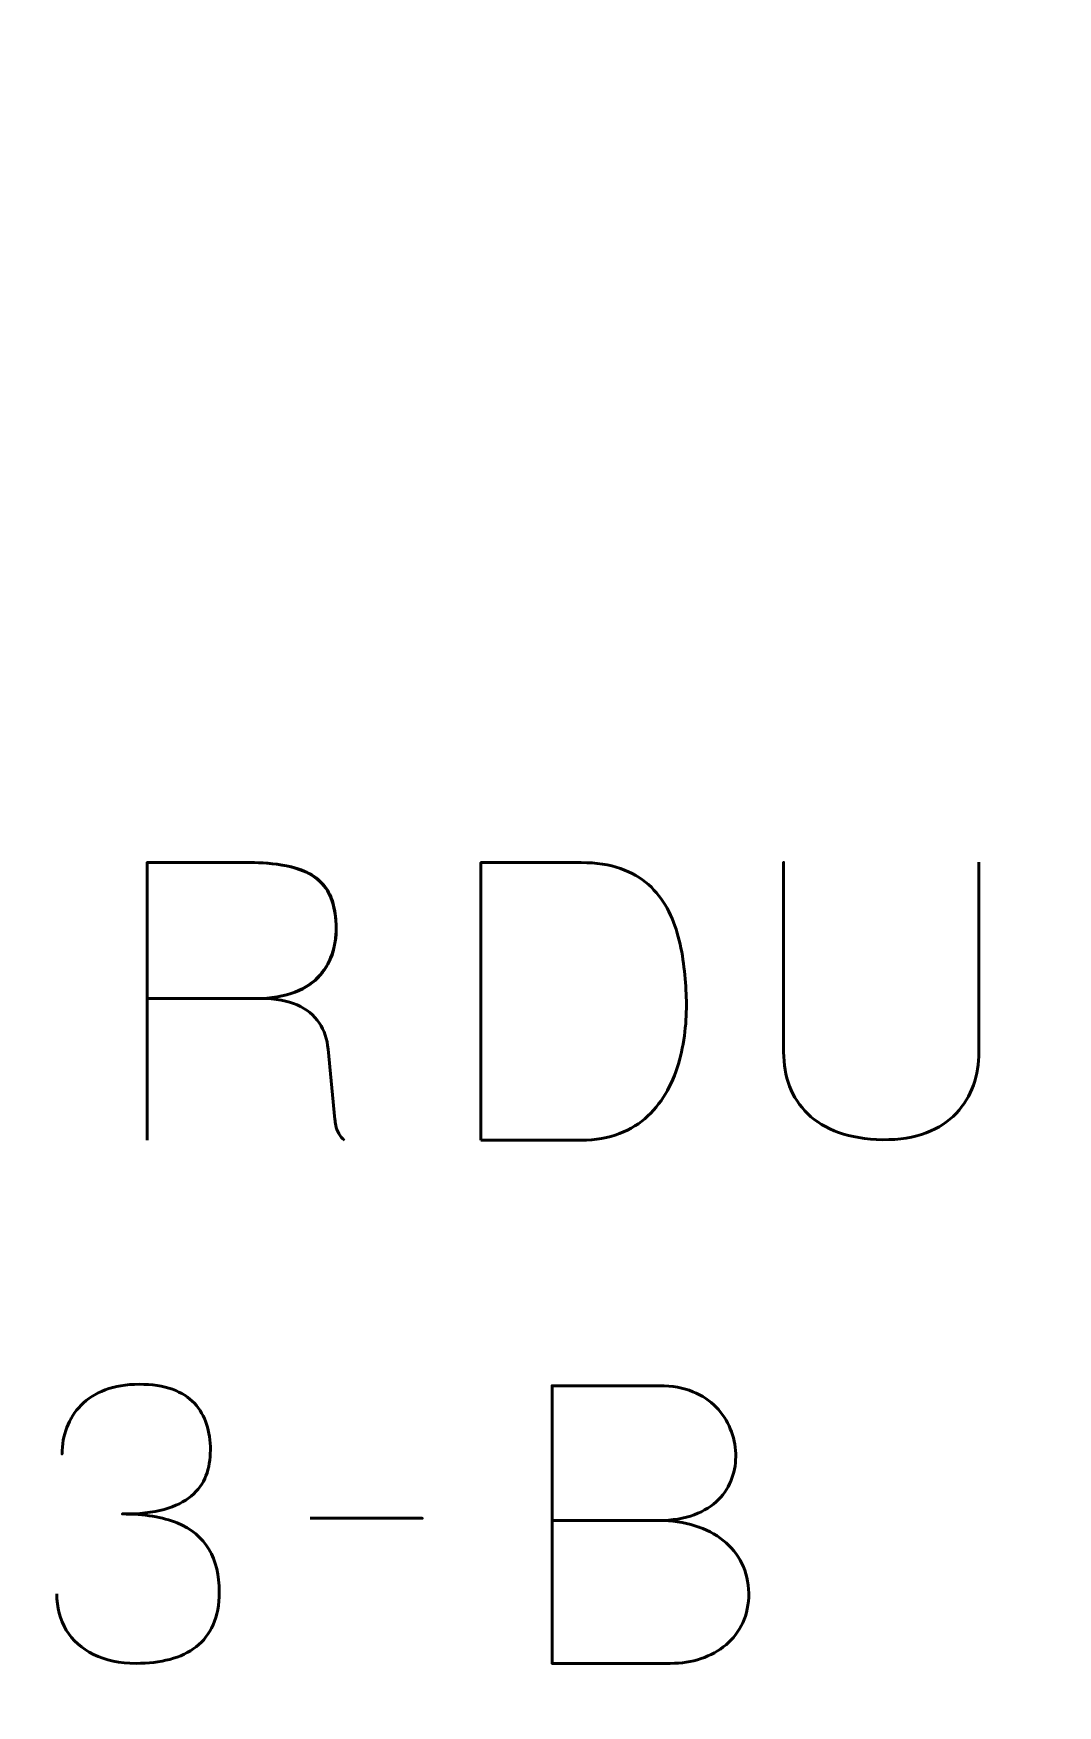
# Model space of a CAD drawing. Header units: centimetres. Extents: x -21 to 0, y -29.7 to 0.
# Drawn here: x -5.349 to -4.223, y -17.836 to -15.998 of the extents above; entities that cross this region are included whole.
import ezdxf

# ---------------------------------------------------------------- set-up
doc = ezdxf.new("R2010")
doc.units = ezdxf.units.CM
doc.header["$MEASUREMENT"] = 0
doc.layers.add('Layer 1', color=7, linetype='Continuous')

msp = doc.modelspace()

# ---------------------------------------------------------------- linework, layer by layer
at = {"layer": 'Layer 1', "color": 1, "lineweight": 53}
msp.add_open_spline([(-21.00003, -29.19995), (-21.00003, -29.19995), (-21.00003, -5.29992), (-21.00003, -5.29992), (-21.00003, -5.29992), (-21.00003, -5.21709), (-20.93286, -5.14992), (-20.85003, -5.14992), (-20.85003, -5.14992), (-20.7672, -5.14992), (-20.70003, -5.08275), (-20.70003, -4.99992), (-20.70003, -4.99992), (-20.70003, -4.91709), (-20.7672, -4.84992), (-20.85003, -4.84992), (-20.85003, -4.84992), (-20.93286, -4.84992), (-21.00003, -4.78275), (-21.00003, -4.69992), (-21.00003, -4.69992), (-21.00003, -4.61709), (-20.93286, -4.54992), (-20.85003, -4.54992), (-20.85003, -4.54992), (-20.7672, -4.54992), (-20.70003, -4.48275), (-20.70003, -4.39992), (-20.70003, -4.39992), (-20.70003, -4.31709), (-20.7672, -4.24992), (-20.85003, -4.24992), (-20.85003, -4.24992), (-20.93286, -4.24992), (-21.00003, -4.18275), (-21.00003, -4.09992), (-21.00003, -4.09992), (-21.00003, -4.01709), (-20.93286, -3.94992), (-20.85003, -3.94992), (-20.85003, -3.94992), (-20.7672, -3.94992), (-20.70003, -3.88275), (-20.70003, -3.79992), (-20.70003, -3.79992), (-20.70003, -3.71709), (-20.7672, -3.64992), (-20.85003, -3.64992), (-20.85003, -3.64992), (-20.93286, -3.64992), (-21.00003, -3.58275), (-21.00003, -3.49992), (-21.00003, -3.49992), (-21.00003, -3.41709), (-20.93286, -3.34992), (-20.85003, -3.34992), (-20.85003, -3.34992), (-20.7672, -3.34992), (-20.70003, -3.28275), (-20.70003, -3.19992), (-20.70003, -3.19992), (-20.70003, -3.11709), (-20.7672, -3.04992), (-20.85003, -3.04992), (-20.85003, -3.04992), (-20.93286, -3.04992), (-21.00003, -2.98275), (-21.00003, -2.89992), (-21.00003, -2.89992), (-21.00003, -2.81709), (-20.93286, -2.74992), (-20.85003, -2.74992), (-20.85003, -2.74992), (-20.7672, -2.74992), (-20.70003, -2.68275), (-20.70003, -2.59992), (-20.70003, -2.59992), (-20.70003, -2.51709), (-20.7672, -2.44992), (-20.85003, -2.44992), (-20.85003, -2.44992), (-20.93286, -2.44992), (-21.00003, -2.38275), (-21.00003, -2.29992), (-21.00003, -2.29992), (-21.00003, -2.21709), (-20.93286, -2.14992), (-20.85003, -2.14992), (-20.85003, -2.14992), (-20.7672, -2.14992), (-20.70003, -2.08275), (-20.70003, -1.99992), (-20.70003, -1.99992), (-20.70003, -1.91709), (-20.7672, -1.84992), (-20.85003, -1.84992), (-20.85003, -1.84992), (-20.93286, -1.84992), (-21.00003, -1.78275), (-21.00003, -1.69992), (-21.00003, -1.69992), (-21.00003, -1.61709), (-20.93286, -1.54992), (-20.85003, -1.54992), (-20.85003, -1.54992), (-20.7672, -1.54992), (-20.70003, -1.48275), (-20.70003, -1.39992), (-20.70003, -1.39992), (-20.70003, -1.31709), (-20.7672, -1.24992), (-20.85003, -1.24992), (-20.85003, -1.24992), (-20.93286, -1.24992), (-21.00003, -1.18275), (-21.00003, -1.09992), (-21.00003, -1.09992), (-21.00003, -1.09992), (-21.00003, -0.49992), (-21.00003, -0.49992), (-21.00003, -0.49992), (-21.00003, -0.22295), (-20.77694, 0.00004), (-20.49994, 0.00004), (-20.49994, 0.00004), (-20.49994, 0.00004), (-0.50008, 0.00004), (-0.50008, 0.00004), (-0.50008, 0.00004), (-0.22294, 0.00004), (0.00002, -0.22295), (0.00002, -0.49992), (0.00002, -0.49992), (0.00002, -0.49992), (0.00002, -29.19995), (0.00002, -29.19995), (0.00002, -29.19995), (0.00002, -29.47695), (-0.22294, -29.70004), (-0.50008, -29.70004), (-0.50008, -29.70004), (-0.50008, -29.70004), (-20.49994, -29.70004), (-20.49994, -29.70004), (-20.49994, -29.70004), (-20.77694, -29.70004), (-21.00003, -29.47695), (-21.00003, -29.19995)], degree=3, knots=[0, 0, 0, 0, 0.027027, 0.027027, 0.027027, 0.027027, 0.0540541, 0.0540541, 0.0540541, 0.0540541, 0.0810811, 0.0810811, 0.0810811, 0.0810811, 0.1081081, 0.1081081, 0.1081081, 0.1081081, 0.1351351, 0.1351351, 0.1351351, 0.1351351, 0.1621622, 0.1621622, 0.1621622, 0.1621622, 0.1891892, 0.1891892, 0.1891892, 0.1891892, 0.2162162, 0.2162162, 0.2162162, 0.2162162, 0.2432432, 0.2432432, 0.2432432, 0.2432432, 0.2702703, 0.2702703, 0.2702703, 0.2702703, 0.2972973, 0.2972973, 0.2972973, 0.2972973, 0.3243243, 0.3243243, 0.3243243, 0.3243243, 0.3513514, 0.3513514, 0.3513514, 0.3513514, 0.3783784, 0.3783784, 0.3783784, 0.3783784, 0.4054054, 0.4054054, 0.4054054, 0.4054054, 0.4324324, 0.4324324, 0.4324324, 0.4324324, 0.4594595, 0.4594595, 0.4594595, 0.4594595, 0.4864865, 0.4864865, 0.4864865, 0.4864865, 0.5135135, 0.5135135, 0.5135135, 0.5135135, 0.5405405, 0.5405405, 0.5405405, 0.5405405, 0.5675676, 0.5675676, 0.5675676, 0.5675676, 0.5945946, 0.5945946, 0.5945946, 0.5945946, 0.6216216, 0.6216216, 0.6216216, 0.6216216, 0.6486486, 0.6486486, 0.6486486, 0.6486486, 0.6756757, 0.6756757, 0.6756757, 0.6756757, 0.7027027, 0.7027027, 0.7027027, 0.7027027, 0.7297297, 0.7297297, 0.7297297, 0.7297297, 0.7567568, 0.7567568, 0.7567568, 0.7567568, 0.7837838, 0.7837838, 0.7837838, 0.7837838, 0.8108108, 0.8108108, 0.8108108, 0.8108108, 0.8378378, 0.8378378, 0.8378378, 0.8378378, 0.8648649, 0.8648649, 0.8648649, 0.8648649, 0.8918919, 0.8918919, 0.8918919, 0.8918919, 0.9189189, 0.9189189, 0.9189189, 0.9189189, 0.9459459, 0.9459459, 0.9459459, 0.9459459, 0.972973, 0.972973, 0.972973, 0.972973, 1, 1, 1, 1], dxfattribs=at)
at = {"layer": 'Layer 1', "color": 3, "lineweight": 53}
msp.add_open_spline([(-8.15002, -18.99995), (-8.15002, -18.99995), (-8.15002, -17.55), (-8.15002, -17.55), (-8.15002, -17.55), (-8.15002, -17.55), (-7.9125, -17.55), (-7.9125, -17.55), (-7.9125, -17.55), (-7.58118, -17.55), (-7.3125, -17.28131), (-7.3125, -16.95), (-7.3125, -16.95), (-7.3125, -16.61869), (-7.58118, -16.35), (-7.9125, -16.35), (-7.9125, -16.35), (-7.9125, -16.35), (-8.15002, -16.35), (-8.15002, -16.35), (-8.15002, -16.35), (-8.15002, -16.35), (-8.15002, -10.70005), (-8.15002, -10.70005), (-8.15002, -10.70005), (-8.15002, -10.42305), (-7.92693, -10.19995), (-7.64993, -10.19995), (-7.64993, -10.19995), (-7.64993, -10.19995), (-3.35007, -10.19995), (-3.35007, -10.19995), (-3.35007, -10.19995), (-3.07293, -10.19995), (-2.84997, -10.42305), (-2.84997, -10.70005), (-2.84997, -10.70005), (-2.84997, -10.70005), (-2.84997, -10.84998), (-2.84997, -10.84998), (-2.84997, -10.84998), (-2.84997, -10.84998), (-3.19997, -10.84998), (-3.19997, -10.84998), (-3.19997, -10.84998), (-3.19997, -10.84998), (-3.19997, -10.70005), (-3.19997, -10.70005), (-3.19997, -10.70005), (-3.19997, -10.70005), (-3.24009, -10.70005), (-3.24009, -10.70005), (-3.24009, -10.70005), (-3.26643, -10.65448), (-3.30441, -10.61649), (-3.34998, -10.59013), (-3.34998, -10.59013), (-3.34998, -10.59013), (-3.34998, -10.55005), (-3.34998, -10.55005), (-3.34998, -10.55005), (-3.34998, -10.55005), (-3.49368, -10.55005), (-3.49368, -10.55005), (-3.49368, -10.55005), (-3.49368, -10.55005), (-3.49999, -10.54998), (-3.49999, -10.54998), (-3.49999, -10.54998), (-3.49999, -10.54998), (-3.5063, -10.55005), (-3.5063, -10.55005), (-3.5063, -10.55005), (-3.5063, -10.55005), (-3.64998, -10.55005), (-3.64998, -10.55005), (-3.64998, -10.55005), (-3.64998, -10.55005), (-3.64998, -10.59014), (-3.64998, -10.59014), (-3.64998, -10.59014), (-3.64998, -10.59014), (-3.6545, -10.59282), (-3.6545, -10.59282), (-3.6545, -10.59282), (-3.6545, -10.59282), (-3.65604, -10.59374), (-3.65604, -10.59374), (-3.65604, -10.59374), (-3.65604, -10.59374), (-3.66151, -10.59716), (-3.66151, -10.59716), (-3.66151, -10.59716), (-3.66151, -10.59716), (-3.66166, -10.59726), (-3.66166, -10.59726), (-3.66166, -10.59726), (-3.66166, -10.59726), (-3.66259, -10.59786), (-3.66259, -10.59786), (-3.66259, -10.59786), (-3.66259, -10.59786), (-3.66736, -10.60101), (-3.66736, -10.60101), (-3.66736, -10.60101), (-3.66736, -10.60101), (-3.6677, -10.60123), (-3.6677, -10.60123), (-3.6677, -10.60123), (-3.6677, -10.60123), (-3.66874, -10.60194), (-3.66874, -10.60194), (-3.66874, -10.60194), (-3.66874, -10.60194), (-3.67278, -10.60474), (-3.67278, -10.60474), (-3.67278, -10.60474), (-3.67278, -10.60474), (-3.67363, -10.60534), (-3.67363, -10.60534), (-3.67363, -10.60534), (-3.67363, -10.60534), (-3.67478, -10.60617), (-3.67478, -10.60617), (-3.67478, -10.60617), (-3.67478, -10.60617), (-3.67875, -10.60907), (-3.67875, -10.60907), (-3.67875, -10.60907), (-3.67875, -10.60907), (-3.67946, -10.6096), (-3.67946, -10.6096), (-3.67946, -10.6096), (-3.67946, -10.6096), (-3.67962, -10.60972), (-3.67962, -10.60972), (-3.67962, -10.60972), (-3.67962, -10.60972), (-3.68513, -10.61394), (-3.68513, -10.61394), (-3.68513, -10.61394), (-3.68513, -10.61394), (-3.68527, -10.61405), (-3.68527, -10.61405), (-3.68527, -10.61405), (-3.68527, -10.61405), (-3.69035, -10.61814), (-3.69035, -10.61814), (-3.69035, -10.61814), (-3.69035, -10.61814), (-3.69079, -10.6185), (-3.69079, -10.6185), (-3.69079, -10.6185), (-3.69079, -10.6185), (-3.69096, -10.61864), (-3.69096, -10.61864), (-3.69096, -10.61864), (-3.69096, -10.61864), (-3.69598, -10.62288), (-3.69598, -10.62288), (-3.69598, -10.62288), (-3.69598, -10.62288), (-3.6963, -10.62315), (-3.6963, -10.62315), (-3.6963, -10.62315), (-3.6963, -10.62315), (-3.69677, -10.62356), (-3.69677, -10.62356), (-3.69677, -10.62356), (-3.69677, -10.62356), (-3.70149, -10.62775), (-3.70149, -10.62775), (-3.70149, -10.62775), (-3.70149, -10.62775), (-3.70168, -10.62793), (-3.70168, -10.62793), (-3.70168, -10.62793), (-3.70343, -10.62951), (-3.70516, -10.63113), (-3.70687, -10.63276), (-3.70687, -10.63276), (-3.70687, -10.63276), (-3.70695, -10.63284), (-3.70695, -10.63284), (-3.70695, -10.63284), (-3.70695, -10.63284), (-3.7121, -10.63787), (-3.7121, -10.63787), (-3.7121, -10.63787), (-3.7121, -10.63787), (-3.71213, -10.63789), (-3.71213, -10.63789), (-3.71213, -10.63789), (-3.71382, -10.63958), (-3.71548, -10.64129), (-3.71713, -10.64302), (-3.71713, -10.64302), (-3.71713, -10.64302), (-3.71727, -10.64316), (-3.71727, -10.64316), (-3.71727, -10.64316), (-3.72052, -10.64657), (-3.7237, -10.65006), (-3.72679, -10.65363), (-3.72679, -10.65363), (-3.72679, -10.65363), (-3.72682, -10.65367), (-3.72682, -10.65367), (-3.72682, -10.65367), (-3.72682, -10.65367), (-3.72715, -10.65405), (-3.72715, -10.65405), (-3.72715, -10.65405), (-3.73944, -10.66828), (-3.75041, -10.68368), (-3.75988, -10.70005), (-3.75988, -10.70005), (-3.75988, -10.70005), (-3.79998, -10.70005), (-3.79998, -10.70005), (-3.79998, -10.70005), (-3.79998, -10.70005), (-3.79998, -10.84843), (-3.79998, -10.84843), (-3.79998, -10.84843), (-3.79998, -10.84843), (-3.8, -10.84998), (-3.8, -10.84998), (-3.8, -10.84998), (-3.8, -10.84998), (-3.79999, -10.85075), (-3.79999, -10.85075), (-3.79999, -10.85075), (-3.79999, -10.85075), (-3.79999, -11.28878), (-3.79999, -11.28878), (-3.79999, -11.28878), (-4.02645, -11.37459), (-4.1875, -11.59351), (-4.1875, -11.85), (-4.1875, -11.85), (-4.1875, -12.18131), (-3.91882, -12.45), (-3.5875, -12.45), (-3.5875, -12.45), (-3.5875, -12.45), (-2.84997, -12.45), (-2.84997, -12.45), (-2.84997, -12.45), (-2.84997, -12.45), (-2.84997, -16.4615), (-2.84997, -16.4615), (-2.84997, -16.4615), (-2.84997, -16.4615), (-3.033, -16.4615), (-3.033, -16.4615), (-3.033, -16.4615), (-3.36432, -16.4615), (-3.633, -16.73019), (-3.633, -17.0615), (-3.633, -17.0615), (-3.633, -17.39281), (-3.36432, -17.6615), (-3.033, -17.6615), (-3.033, -17.6615), (-3.033, -17.6615), (-2.84997, -17.6615), (-2.84997, -17.6615), (-2.84997, -17.6615), (-2.84997, -17.6615), (-2.84997, -18.99995), (-2.84997, -18.99995), (-2.84997, -18.99995), (-2.84997, -19.27695), (-3.07293, -19.50005), (-3.35007, -19.50005), (-3.35007, -19.50005), (-3.35007, -19.50005), (-7.64993, -19.50005), (-7.64993, -19.50005), (-7.64993, -19.50005), (-7.92693, -19.50005), (-8.15002, -19.27695), (-8.15002, -18.99995)], degree=3, knots=[0, 0, 0, 0, 0.0140845, 0.0140845, 0.0140845, 0.0140845, 0.028169, 0.028169, 0.028169, 0.028169, 0.0422535, 0.0422535, 0.0422535, 0.0422535, 0.056338, 0.056338, 0.056338, 0.056338, 0.0704225, 0.0704225, 0.0704225, 0.0704225, 0.084507, 0.084507, 0.084507, 0.084507, 0.0985915, 0.0985915, 0.0985915, 0.0985915, 0.1126761, 0.1126761, 0.1126761, 0.1126761, 0.1267606, 0.1267606, 0.1267606, 0.1267606, 0.1408451, 0.1408451, 0.1408451, 0.1408451, 0.1549296, 0.1549296, 0.1549296, 0.1549296, 0.1690141, 0.1690141, 0.1690141, 0.1690141, 0.1830986, 0.1830986, 0.1830986, 0.1830986, 0.1971831, 0.1971831, 0.1971831, 0.1971831, 0.2112676, 0.2112676, 0.2112676, 0.2112676, 0.2253521, 0.2253521, 0.2253521, 0.2253521, 0.2394366, 0.2394366, 0.2394366, 0.2394366, 0.2535211, 0.2535211, 0.2535211, 0.2535211, 0.2676056, 0.2676056, 0.2676056, 0.2676056, 0.2816901, 0.2816901, 0.2816901, 0.2816901, 0.2957746, 0.2957746, 0.2957746, 0.2957746, 0.3098592, 0.3098592, 0.3098592, 0.3098592, 0.3239437, 0.3239437, 0.3239437, 0.3239437, 0.3380282, 0.3380282, 0.3380282, 0.3380282, 0.3521127, 0.3521127, 0.3521127, 0.3521127, 0.3661972, 0.3661972, 0.3661972, 0.3661972, 0.3802817, 0.3802817, 0.3802817, 0.3802817, 0.3943662, 0.3943662, 0.3943662, 0.3943662, 0.4084507, 0.4084507, 0.4084507, 0.4084507, 0.4225352, 0.4225352, 0.4225352, 0.4225352, 0.4366197, 0.4366197, 0.4366197, 0.4366197, 0.4507042, 0.4507042, 0.4507042, 0.4507042, 0.4647887, 0.4647887, 0.4647887, 0.4647887, 0.4788732, 0.4788732, 0.4788732, 0.4788732, 0.4929577, 0.4929577, 0.4929577, 0.4929577, 0.5070423, 0.5070423, 0.5070423, 0.5070423, 0.5211268, 0.5211268, 0.5211268, 0.5211268, 0.5352113, 0.5352113, 0.5352113, 0.5352113, 0.5492958, 0.5492958, 0.5492958, 0.5492958, 0.5633803, 0.5633803, 0.5633803, 0.5633803, 0.5774648, 0.5774648, 0.5774648, 0.5774648, 0.5915493, 0.5915493, 0.5915493, 0.5915493, 0.6056338, 0.6056338, 0.6056338, 0.6056338, 0.6197183, 0.6197183, 0.6197183, 0.6197183, 0.6338028, 0.6338028, 0.6338028, 0.6338028, 0.6478873, 0.6478873, 0.6478873, 0.6478873, 0.6619718, 0.6619718, 0.6619718, 0.6619718, 0.6760563, 0.6760563, 0.6760563, 0.6760563, 0.6901408, 0.6901408, 0.6901408, 0.6901408, 0.7042254, 0.7042254, 0.7042254, 0.7042254, 0.7183099, 0.7183099, 0.7183099, 0.7183099, 0.7323944, 0.7323944, 0.7323944, 0.7323944, 0.7464789, 0.7464789, 0.7464789, 0.7464789, 0.7605634, 0.7605634, 0.7605634, 0.7605634, 0.7746479, 0.7746479, 0.7746479, 0.7746479, 0.7887324, 0.7887324, 0.7887324, 0.7887324, 0.8028169, 0.8028169, 0.8028169, 0.8028169, 0.8169014, 0.8169014, 0.8169014, 0.8169014, 0.8309859, 0.8309859, 0.8309859, 0.8309859, 0.8450704, 0.8450704, 0.8450704, 0.8450704, 0.8591549, 0.8591549, 0.8591549, 0.8591549, 0.8732394, 0.8732394, 0.8732394, 0.8732394, 0.8873239, 0.8873239, 0.8873239, 0.8873239, 0.9014085, 0.9014085, 0.9014085, 0.9014085, 0.915493, 0.915493, 0.915493, 0.915493, 0.9295775, 0.9295775, 0.9295775, 0.9295775, 0.943662, 0.943662, 0.943662, 0.943662, 0.9577465, 0.9577465, 0.9577465, 0.9577465, 0.971831, 0.971831, 0.971831, 0.971831, 0.9859155, 0.9859155, 0.9859155, 0.9859155, 1, 1, 1, 1], dxfattribs=at)
at = {"layer": 'Layer 1', "color": 5, "lineweight": 53}
for points, knots in [([(-5.22401, -17.21453), (-5.22401, -17.21453), (-5.22401, -16.90931), (-5.22401, -16.90931), (-5.22401, -16.90931), (-5.22401, -16.90931), (-5.11267, -16.90931), (-5.11267, -16.90931), (-5.11267, -16.90931), (-5.09715, -16.90931), (-5.08389, -16.91037), (-5.07295, -16.91241), (-5.07295, -16.91241), (-5.06195, -16.91446), (-5.05284, -16.91742), (-5.04565, -16.9213), (-5.04565, -16.9213), (-5.03845, -16.92518), (-5.03281, -16.92991), (-5.02864, -16.93548), (-5.02864, -16.93548), (-5.02441, -16.94099), (-5.02145, -16.94727), (-5.01954, -16.95425), (-5.01954, -16.95425), (-5.01764, -16.96124), (-5.01651, -16.96879), (-5.01616, -16.97704), (-5.01616, -16.97704), (-5.01566, -16.98741), (-5.01679, -16.99743), (-5.01947, -17.0071), (-5.01947, -17.0071), (-5.02222, -17.01683), (-5.02695, -17.02551), (-5.03365, -17.03327), (-5.03365, -17.03327), (-5.04043, -17.04104), (-5.04953, -17.04717), (-5.0611, -17.05176), (-5.0611, -17.05176), (-5.07267, -17.05628), (-5.08699, -17.05867), (-5.10421, -17.05874), (-5.10421, -17.05874), (-5.10421, -17.05874), (-5.22401, -17.05874), (-5.22401, -17.05874), (-5.22401, -17.05874), (-5.22401, -17.05874), (-5.10421, -17.05874), (-5.10421, -17.05874), (-5.10421, -17.05874), (-5.08735, -17.05867), (-5.07316, -17.05628), (-5.06166, -17.05176), (-5.06166, -17.05176), (-5.05016, -17.04717), (-5.04099, -17.04104), (-5.03415, -17.03327), (-5.03415, -17.03327), (-5.0273, -17.02551), (-5.02251, -17.01683), (-5.01968, -17.0071), (-5.01968, -17.0071), (-5.01686, -16.99743), (-5.01566, -16.98741), (-5.01616, -16.97704), (-5.01616, -16.97704), (-5.01658, -16.96674), (-5.01834, -16.95743), (-5.02145, -16.9491), (-5.02145, -16.9491), (-5.02448, -16.94085), (-5.02956, -16.93372), (-5.03662, -16.92779), (-5.03662, -16.92779), (-5.04367, -16.92187), (-5.05341, -16.91728), (-5.06576, -16.91411), (-5.06576, -16.91411), (-5.0781, -16.91093), (-5.09377, -16.90931), (-5.11267, -16.90931), (-5.11267, -16.90931), (-5.11267, -16.90931), (-5.22401, -16.90931), (-5.22401, -16.90931), (-5.22401, -16.90931), (-5.22401, -16.90931), (-5.22401, -17.21453), (-5.22401, -17.21453)], [0, 0, 0, 0, 0.0434783, 0.0434783, 0.0434783, 0.0434783, 0.0869565, 0.0869565, 0.0869565, 0.0869565, 0.1304348, 0.1304348, 0.1304348, 0.1304348, 0.173913, 0.173913, 0.173913, 0.173913, 0.2173913, 0.2173913, 0.2173913, 0.2173913, 0.2608696, 0.2608696, 0.2608696, 0.2608696, 0.3043478, 0.3043478, 0.3043478, 0.3043478, 0.3478261, 0.3478261, 0.3478261, 0.3478261, 0.3913043, 0.3913043, 0.3913043, 0.3913043, 0.4347826, 0.4347826, 0.4347826, 0.4347826, 0.4782609, 0.4782609, 0.4782609, 0.4782609, 0.5217391, 0.5217391, 0.5217391, 0.5217391, 0.5652174, 0.5652174, 0.5652174, 0.5652174, 0.6086957, 0.6086957, 0.6086957, 0.6086957, 0.6521739, 0.6521739, 0.6521739, 0.6521739, 0.6956522, 0.6956522, 0.6956522, 0.6956522, 0.7391304, 0.7391304, 0.7391304, 0.7391304, 0.7826087, 0.7826087, 0.7826087, 0.7826087, 0.826087, 0.826087, 0.826087, 0.826087, 0.8695652, 0.8695652, 0.8695652, 0.8695652, 0.9130435, 0.9130435, 0.9130435, 0.9130435, 0.9565217, 0.9565217, 0.9565217, 0.9565217, 1, 1, 1, 1]), ([(-4.85698, -17.21453), (-4.85698, -17.21453), (-4.85698, -16.90931), (-4.85698, -16.90931), (-4.85698, -16.90931), (-4.85698, -16.90931), (-4.74691, -16.90931), (-4.74691, -16.90931), (-4.74691, -16.90931), (-4.73019, -16.90938), (-4.71573, -16.91157), (-4.70352, -16.91587), (-4.70352, -16.91587), (-4.69139, -16.92017), (-4.68109, -16.9261), (-4.67276, -16.93358), (-4.67276, -16.93358), (-4.66437, -16.94113), (-4.65759, -16.94981), (-4.6523, -16.95954), (-4.6523, -16.95954), (-4.64701, -16.96935), (-4.64292, -16.97979), (-4.64002, -16.99087), (-4.64002, -16.99087), (-4.63713, -17.00188), (-4.63509, -17.0131), (-4.63382, -17.02445), (-4.63382, -17.02445), (-4.63255, -17.03581), (-4.6317, -17.04682), (-4.63135, -17.05747), (-4.63135, -17.05747), (-4.63085, -17.06813), (-4.6312, -17.07935), (-4.63233, -17.09113), (-4.63233, -17.09113), (-4.63346, -17.10291), (-4.63558, -17.11469), (-4.63875, -17.12641), (-4.63875, -17.12641), (-4.64186, -17.13812), (-4.6463, -17.14927), (-4.65202, -17.15978), (-4.65202, -17.15978), (-4.65766, -17.17036), (-4.66486, -17.17975), (-4.67347, -17.18793), (-4.67347, -17.18793), (-4.68215, -17.19612), (-4.69252, -17.20261), (-4.70465, -17.20733), (-4.70465, -17.20733), (-4.71679, -17.21206), (-4.7309, -17.21446), (-4.74691, -17.21453), (-4.74691, -17.21453), (-4.74691, -17.21453), (-4.85698, -17.21453), (-4.85698, -17.21453)], [0, 0, 0, 0, 0.0666667, 0.0666667, 0.0666667, 0.0666667, 0.1333333, 0.1333333, 0.1333333, 0.1333333, 0.2, 0.2, 0.2, 0.2, 0.2666667, 0.2666667, 0.2666667, 0.2666667, 0.3333333, 0.3333333, 0.3333333, 0.3333333, 0.4, 0.4, 0.4, 0.4, 0.4666667, 0.4666667, 0.4666667, 0.4666667, 0.5333333, 0.5333333, 0.5333333, 0.5333333, 0.6, 0.6, 0.6, 0.6, 0.6666667, 0.6666667, 0.6666667, 0.6666667, 0.7333333, 0.7333333, 0.7333333, 0.7333333, 0.8, 0.8, 0.8, 0.8, 0.8666667, 0.8666667, 0.8666667, 0.8666667, 0.9333333, 0.9333333, 0.9333333, 0.9333333, 1, 1, 1, 1]), ([(-4.85698, -17.21453), (-4.85698, -17.21453), (-4.85698, -16.90931), (-4.85698, -16.90931), (-4.85698, -16.90931), (-4.85698, -16.90931), (-4.74691, -16.90931), (-4.74691, -16.90931), (-4.74691, -16.90931), (-4.73019, -16.90938), (-4.71573, -16.91157), (-4.70352, -16.91587), (-4.70352, -16.91587), (-4.69139, -16.92017), (-4.68109, -16.9261), (-4.67276, -16.93358), (-4.67276, -16.93358), (-4.66437, -16.94113), (-4.65759, -16.94981), (-4.6523, -16.95954), (-4.6523, -16.95954), (-4.64701, -16.96935), (-4.64292, -16.97979), (-4.64002, -16.99087), (-4.64002, -16.99087), (-4.63713, -17.00188), (-4.63509, -17.0131), (-4.63382, -17.02445), (-4.63382, -17.02445), (-4.63255, -17.03581), (-4.6317, -17.04682), (-4.63135, -17.05747), (-4.63135, -17.05747), (-4.63085, -17.06813), (-4.6312, -17.07935), (-4.63233, -17.09113), (-4.63233, -17.09113), (-4.63346, -17.10291), (-4.63558, -17.11469), (-4.63875, -17.12641), (-4.63875, -17.12641), (-4.64186, -17.13812), (-4.6463, -17.14927), (-4.65202, -17.15978), (-4.65202, -17.15978), (-4.65766, -17.17036), (-4.66486, -17.17975), (-4.67347, -17.18793), (-4.67347, -17.18793), (-4.68215, -17.19612), (-4.69252, -17.20261), (-4.70465, -17.20733), (-4.70465, -17.20733), (-4.71679, -17.21206), (-4.7309, -17.21446), (-4.74691, -17.21453), (-4.74691, -17.21453), (-4.74691, -17.21453), (-4.85698, -17.21453), (-4.85698, -17.21453)], [0, 0, 0, 0, 0.0666667, 0.0666667, 0.0666667, 0.0666667, 0.1333333, 0.1333333, 0.1333333, 0.1333333, 0.2, 0.2, 0.2, 0.2, 0.2666667, 0.2666667, 0.2666667, 0.2666667, 0.3333333, 0.3333333, 0.3333333, 0.3333333, 0.4, 0.4, 0.4, 0.4, 0.4666667, 0.4666667, 0.4666667, 0.4666667, 0.5333333, 0.5333333, 0.5333333, 0.5333333, 0.6, 0.6, 0.6, 0.6, 0.6666667, 0.6666667, 0.6666667, 0.6666667, 0.7333333, 0.7333333, 0.7333333, 0.7333333, 0.8, 0.8, 0.8, 0.8, 0.8666667, 0.8666667, 0.8666667, 0.8666667, 0.9333333, 0.9333333, 0.9333333, 0.9333333, 1, 1, 1, 1]), ([(-4.30961, -16.90889), (-4.30961, -16.90896), (-4.30961, -16.91128), (-4.30961, -16.9158), (-4.30961, -16.9158), (-4.30961, -16.92025), (-4.30961, -16.92645), (-4.30961, -16.93436), (-4.30961, -16.93436), (-4.30961, -16.94226), (-4.30961, -16.95129), (-4.30961, -16.96152), (-4.30961, -16.96152), (-4.30961, -16.97175), (-4.30961, -16.98262), (-4.30961, -16.99419), (-4.30961, -16.99419), (-4.30961, -17.00576), (-4.30961, -17.0174), (-4.30961, -17.02925), (-4.30961, -17.02925), (-4.30961, -17.04104), (-4.30961, -17.05247), (-4.30961, -17.06354), (-4.30961, -17.06354), (-4.30961, -17.07462), (-4.30961, -17.08478), (-4.30961, -17.09402), (-4.30961, -17.09402), (-4.30961, -17.10334), (-4.30961, -17.11117), (-4.30961, -17.11759), (-4.30961, -17.11759), (-4.30961, -17.13043), (-4.31159, -17.14256), (-4.31568, -17.15413), (-4.31568, -17.15413), (-4.31977, -17.16571), (-4.32605, -17.17601), (-4.33459, -17.18504), (-4.33459, -17.18504), (-4.34313, -17.19407), (-4.35406, -17.2012), (-4.36747, -17.20635), (-4.36747, -17.20635), (-4.38087, -17.2115), (-4.39682, -17.21411), (-4.41544, -17.21411), (-4.41544, -17.21411), (-4.43407, -17.21368), (-4.45023, -17.211), (-4.46385, -17.20606), (-4.46385, -17.20606), (-4.47753, -17.20105), (-4.48882, -17.19421), (-4.49778, -17.18553), (-4.49778, -17.18553), (-4.50674, -17.17685), (-4.51337, -17.16669), (-4.51775, -17.15519), (-4.51775, -17.15519), (-4.52205, -17.14362), (-4.52424, -17.13113), (-4.52424, -17.11759), (-4.52424, -17.11759), (-4.52424, -17.11759), (-4.52424, -16.90889), (-4.52424, -16.90889), (-4.52424, -16.90889), (-4.52424, -16.90889), (-4.52424, -17.11759), (-4.52424, -17.11759), (-4.52424, -17.11759), (-4.52424, -17.13113), (-4.52205, -17.14362), (-4.51775, -17.15519), (-4.51775, -17.15519), (-4.51337, -17.16669), (-4.50674, -17.17685), (-4.49778, -17.18553), (-4.49778, -17.18553), (-4.48882, -17.19421), (-4.47753, -17.20105), (-4.46385, -17.20606), (-4.46385, -17.20606), (-4.45023, -17.211), (-4.43407, -17.21368), (-4.41544, -17.21411), (-4.41544, -17.21411), (-4.39682, -17.21411), (-4.38087, -17.2115), (-4.36747, -17.20635), (-4.36747, -17.20635), (-4.35406, -17.2012), (-4.34313, -17.19407), (-4.33459, -17.18504), (-4.33459, -17.18504), (-4.32605, -17.17601), (-4.31977, -17.16571), (-4.31568, -17.15413), (-4.31568, -17.15413), (-4.31159, -17.14256), (-4.30961, -17.13043), (-4.30961, -17.11759), (-4.30961, -17.11759), (-4.30961, -17.11117), (-4.30961, -17.10334), (-4.30961, -17.09402), (-4.30961, -17.09402), (-4.30961, -17.08478), (-4.30961, -17.07462), (-4.30961, -17.06354), (-4.30961, -17.06354), (-4.30961, -17.05247), (-4.30961, -17.04104), (-4.30961, -17.02925), (-4.30961, -17.02925), (-4.30961, -17.0174), (-4.30961, -17.00576), (-4.30961, -16.99419), (-4.30961, -16.99419), (-4.30961, -16.98262), (-4.30961, -16.97175), (-4.30961, -16.96152), (-4.30961, -16.96152), (-4.30961, -16.95129), (-4.30961, -16.94226), (-4.30961, -16.93436), (-4.30961, -16.93436), (-4.30961, -16.92645), (-4.30961, -16.92025), (-4.30961, -16.9158), (-4.30961, -16.9158), (-4.30961, -16.91128), (-4.30961, -16.90896), (-4.30961, -16.90889)], [0, 0, 0, 0, 0.0294118, 0.0294118, 0.0294118, 0.0294118, 0.0588235, 0.0588235, 0.0588235, 0.0588235, 0.0882353, 0.0882353, 0.0882353, 0.0882353, 0.1176471, 0.1176471, 0.1176471, 0.1176471, 0.1470588, 0.1470588, 0.1470588, 0.1470588, 0.1764706, 0.1764706, 0.1764706, 0.1764706, 0.2058824, 0.2058824, 0.2058824, 0.2058824, 0.2352941, 0.2352941, 0.2352941, 0.2352941, 0.2647059, 0.2647059, 0.2647059, 0.2647059, 0.2941176, 0.2941176, 0.2941176, 0.2941176, 0.3235294, 0.3235294, 0.3235294, 0.3235294, 0.3529412, 0.3529412, 0.3529412, 0.3529412, 0.3823529, 0.3823529, 0.3823529, 0.3823529, 0.4117647, 0.4117647, 0.4117647, 0.4117647, 0.4411765, 0.4411765, 0.4411765, 0.4411765, 0.4705882, 0.4705882, 0.4705882, 0.4705882, 0.5, 0.5, 0.5, 0.5, 0.5294118, 0.5294118, 0.5294118, 0.5294118, 0.5588235, 0.5588235, 0.5588235, 0.5588235, 0.5882353, 0.5882353, 0.5882353, 0.5882353, 0.6176471, 0.6176471, 0.6176471, 0.6176471, 0.6470588, 0.6470588, 0.6470588, 0.6470588, 0.6764706, 0.6764706, 0.6764706, 0.6764706, 0.7058824, 0.7058824, 0.7058824, 0.7058824, 0.7352941, 0.7352941, 0.7352941, 0.7352941, 0.7647059, 0.7647059, 0.7647059, 0.7647059, 0.7941176, 0.7941176, 0.7941176, 0.7941176, 0.8235294, 0.8235294, 0.8235294, 0.8235294, 0.8529412, 0.8529412, 0.8529412, 0.8529412, 0.8823529, 0.8823529, 0.8823529, 0.8823529, 0.9117647, 0.9117647, 0.9117647, 0.9117647, 0.9411765, 0.9411765, 0.9411765, 0.9411765, 0.9705882, 0.9705882, 0.9705882, 0.9705882, 1, 1, 1, 1]), ([(-5.00684, -17.21453), (-5.00966, -17.21248), (-5.01178, -17.21001), (-5.01333, -17.20712), (-5.01333, -17.20712), (-5.01489, -17.20423), (-5.01594, -17.20134), (-5.01658, -17.19851), (-5.01658, -17.19851), (-5.01714, -17.19576), (-5.01743, -17.19343), (-5.01743, -17.19167), (-5.01743, -17.19167), (-5.01743, -17.19167), (-5.02505, -17.11462), (-5.02505, -17.11462), (-5.02505, -17.11462), (-5.02589, -17.10355), (-5.02914, -17.09381), (-5.03471, -17.08548), (-5.03471, -17.08548), (-5.04036, -17.07709), (-5.0484, -17.0706), (-5.05898, -17.06587), (-5.05898, -17.06587), (-5.0695, -17.06121), (-5.08262, -17.05882), (-5.09828, -17.05874), (-5.09828, -17.05874), (-5.08262, -17.05882), (-5.0695, -17.06121), (-5.05898, -17.06587), (-5.05898, -17.06587), (-5.0484, -17.0706), (-5.04036, -17.07709), (-5.03471, -17.08548), (-5.03471, -17.08548), (-5.02914, -17.09381), (-5.02589, -17.10355), (-5.02505, -17.11462), (-5.02505, -17.11462), (-5.02505, -17.11462), (-5.01743, -17.19167), (-5.01743, -17.19167), (-5.01743, -17.19167), (-5.01743, -17.19343), (-5.01714, -17.19576), (-5.01658, -17.19851), (-5.01658, -17.19851), (-5.01594, -17.20134), (-5.01489, -17.20423), (-5.01333, -17.20712), (-5.01333, -17.20712), (-5.01178, -17.21001), (-5.00966, -17.21248), (-5.00684, -17.21453)], [0, 0, 0, 0, 0.0714286, 0.0714286, 0.0714286, 0.0714286, 0.1428571, 0.1428571, 0.1428571, 0.1428571, 0.2142857, 0.2142857, 0.2142857, 0.2142857, 0.2857143, 0.2857143, 0.2857143, 0.2857143, 0.3571429, 0.3571429, 0.3571429, 0.3571429, 0.4285714, 0.4285714, 0.4285714, 0.4285714, 0.5, 0.5, 0.5, 0.5, 0.5714286, 0.5714286, 0.5714286, 0.5714286, 0.6428571, 0.6428571, 0.6428571, 0.6428571, 0.7142857, 0.7142857, 0.7142857, 0.7142857, 0.7857143, 0.7857143, 0.7857143, 0.7857143, 0.8571429, 0.8571429, 0.8571429, 0.8571429, 0.9285714, 0.9285714, 0.9285714, 0.9285714, 1, 1, 1, 1]), ([(-5.32327, -17.71322), (-5.3232, -17.72846), (-5.31967, -17.74172), (-5.31269, -17.75322), (-5.31269, -17.75322), (-5.3057, -17.76465), (-5.29575, -17.77361), (-5.28277, -17.78003), (-5.28277, -17.78003), (-5.26979, -17.78645), (-5.2542, -17.7897), (-5.23606, -17.78984), (-5.23606, -17.78984), (-5.22245, -17.78984), (-5.2101, -17.78843), (-5.19888, -17.78547), (-5.19888, -17.78547), (-5.18773, -17.7825), (-5.17814, -17.77792), (-5.17002, -17.77164), (-5.17002, -17.77164), (-5.16191, -17.76536), (-5.1557, -17.75724), (-5.15126, -17.74737), (-5.15126, -17.74737), (-5.14688, -17.73742), (-5.1447, -17.72549), (-5.14463, -17.71152), (-5.14463, -17.71152), (-5.14455, -17.6929), (-5.14836, -17.67716), (-5.15591, -17.66439), (-5.15591, -17.66439), (-5.16346, -17.65162), (-5.17518, -17.64203), (-5.19091, -17.63547), (-5.19091, -17.63547), (-5.20664, -17.6289), (-5.22682, -17.62559), (-5.2513, -17.62559), (-5.2513, -17.62559), (-5.23303, -17.62566), (-5.21772, -17.62397), (-5.20523, -17.62051), (-5.20523, -17.62051), (-5.19281, -17.61705), (-5.18287, -17.61218), (-5.17539, -17.60583), (-5.17539, -17.60583), (-5.16791, -17.59955), (-5.16248, -17.59207), (-5.15923, -17.58347), (-5.15923, -17.58347), (-5.15591, -17.57493), (-5.15429, -17.56555), (-5.15436, -17.55532), (-5.15436, -17.55532), (-5.15429, -17.54508), (-5.1557, -17.53563), (-5.15852, -17.52688), (-5.15852, -17.52688), (-5.16128, -17.51813), (-5.16579, -17.51044), (-5.17193, -17.50388), (-5.17193, -17.50388), (-5.17807, -17.49732), (-5.18618, -17.49217), (-5.19613, -17.4885), (-5.19613, -17.4885), (-5.20615, -17.48483), (-5.21836, -17.483), (-5.23268, -17.48293), (-5.23268, -17.48293), (-5.24693, -17.483), (-5.25942, -17.48511), (-5.27, -17.48921), (-5.27, -17.48921), (-5.28066, -17.4933), (-5.2894, -17.49887), (-5.29646, -17.506), (-5.29646, -17.506), (-5.30344, -17.51312), (-5.30867, -17.52124), (-5.31212, -17.53041), (-5.31212, -17.53041), (-5.31565, -17.53958), (-5.31734, -17.54932), (-5.31734, -17.55955), (-5.31734, -17.55955), (-5.31734, -17.54932), (-5.31565, -17.53958), (-5.31212, -17.53041), (-5.31212, -17.53041), (-5.30867, -17.52124), (-5.30344, -17.51312), (-5.29646, -17.506), (-5.29646, -17.506), (-5.2894, -17.49887), (-5.28066, -17.4933), (-5.27, -17.48921), (-5.27, -17.48921), (-5.25942, -17.48511), (-5.24693, -17.483), (-5.23268, -17.48293), (-5.23268, -17.48293), (-5.21836, -17.483), (-5.20615, -17.48483), (-5.19613, -17.4885), (-5.19613, -17.4885), (-5.18618, -17.49217), (-5.17807, -17.49732), (-5.17193, -17.50388), (-5.17193, -17.50388), (-5.16579, -17.51044), (-5.16128, -17.51813), (-5.15852, -17.52688), (-5.15852, -17.52688), (-5.1557, -17.53563), (-5.15429, -17.54508), (-5.15436, -17.55532), (-5.15436, -17.55532), (-5.15429, -17.56555), (-5.15591, -17.57493), (-5.15923, -17.58347), (-5.15923, -17.58347), (-5.16248, -17.59207), (-5.16791, -17.59955), (-5.17539, -17.60583), (-5.17539, -17.60583), (-5.18287, -17.61218), (-5.19281, -17.61705), (-5.20523, -17.62051), (-5.20523, -17.62051), (-5.21772, -17.62397), (-5.23303, -17.62566), (-5.2513, -17.62559), (-5.2513, -17.62559), (-5.22682, -17.62559), (-5.20664, -17.6289), (-5.19091, -17.63547), (-5.19091, -17.63547), (-5.17518, -17.64203), (-5.16346, -17.65162), (-5.15591, -17.66439), (-5.15591, -17.66439), (-5.14836, -17.67716), (-5.14455, -17.6929), (-5.14463, -17.71152), (-5.14463, -17.71152), (-5.1447, -17.72549), (-5.14688, -17.73742), (-5.15126, -17.74737), (-5.15126, -17.74737), (-5.1557, -17.75724), (-5.16191, -17.76536), (-5.17002, -17.77164), (-5.17002, -17.77164), (-5.17814, -17.77792), (-5.18773, -17.7825), (-5.19888, -17.78547), (-5.19888, -17.78547), (-5.2101, -17.78843), (-5.22245, -17.78984), (-5.23606, -17.78984), (-5.23606, -17.78984), (-5.2542, -17.7897), (-5.26979, -17.78645), (-5.28277, -17.78003), (-5.28277, -17.78003), (-5.29575, -17.77361), (-5.3057, -17.76465), (-5.31269, -17.75322), (-5.31269, -17.75322), (-5.31967, -17.74172), (-5.3232, -17.72846), (-5.32327, -17.71322)], [0, 0, 0, 0, 0.0227273, 0.0227273, 0.0227273, 0.0227273, 0.0454545, 0.0454545, 0.0454545, 0.0454545, 0.0681818, 0.0681818, 0.0681818, 0.0681818, 0.0909091, 0.0909091, 0.0909091, 0.0909091, 0.1136364, 0.1136364, 0.1136364, 0.1136364, 0.1363636, 0.1363636, 0.1363636, 0.1363636, 0.1590909, 0.1590909, 0.1590909, 0.1590909, 0.1818182, 0.1818182, 0.1818182, 0.1818182, 0.2045455, 0.2045455, 0.2045455, 0.2045455, 0.2272727, 0.2272727, 0.2272727, 0.2272727, 0.25, 0.25, 0.25, 0.25, 0.2727273, 0.2727273, 0.2727273, 0.2727273, 0.2954545, 0.2954545, 0.2954545, 0.2954545, 0.3181818, 0.3181818, 0.3181818, 0.3181818, 0.3409091, 0.3409091, 0.3409091, 0.3409091, 0.3636364, 0.3636364, 0.3636364, 0.3636364, 0.3863636, 0.3863636, 0.3863636, 0.3863636, 0.4090909, 0.4090909, 0.4090909, 0.4090909, 0.4318182, 0.4318182, 0.4318182, 0.4318182, 0.4545455, 0.4545455, 0.4545455, 0.4545455, 0.4772727, 0.4772727, 0.4772727, 0.4772727, 0.5, 0.5, 0.5, 0.5, 0.5227273, 0.5227273, 0.5227273, 0.5227273, 0.5454545, 0.5454545, 0.5454545, 0.5454545, 0.5681818, 0.5681818, 0.5681818, 0.5681818, 0.5909091, 0.5909091, 0.5909091, 0.5909091, 0.6136364, 0.6136364, 0.6136364, 0.6136364, 0.6363636, 0.6363636, 0.6363636, 0.6363636, 0.6590909, 0.6590909, 0.6590909, 0.6590909, 0.6818182, 0.6818182, 0.6818182, 0.6818182, 0.7045455, 0.7045455, 0.7045455, 0.7045455, 0.7272727, 0.7272727, 0.7272727, 0.7272727, 0.75, 0.75, 0.75, 0.75, 0.7727273, 0.7727273, 0.7727273, 0.7727273, 0.7954545, 0.7954545, 0.7954545, 0.7954545, 0.8181818, 0.8181818, 0.8181818, 0.8181818, 0.8409091, 0.8409091, 0.8409091, 0.8409091, 0.8636364, 0.8636364, 0.8636364, 0.8636364, 0.8863636, 0.8863636, 0.8863636, 0.8863636, 0.9090909, 0.9090909, 0.9090909, 0.9090909, 0.9318182, 0.9318182, 0.9318182, 0.9318182, 0.9545455, 0.9545455, 0.9545455, 0.9545455, 0.9772727, 0.9772727, 0.9772727, 0.9772727, 1, 1, 1, 1]), ([(-4.77887, -17.63278), (-4.77887, -17.63278), (-4.66161, -17.63278), (-4.66161, -17.63278), (-4.66161, -17.63278), (-4.64637, -17.63271), (-4.63339, -17.6306), (-4.62245, -17.62643), (-4.62245, -17.62643), (-4.61158, -17.62234), (-4.60277, -17.61677), (-4.59592, -17.60978), (-4.59592, -17.60978), (-4.58908, -17.6028), (-4.58414, -17.5949), (-4.58103, -17.58615), (-4.58103, -17.58615), (-4.578, -17.57747), (-4.57659, -17.56844), (-4.57694, -17.55913), (-4.57694, -17.55913), (-4.57737, -17.54981), (-4.57934, -17.54078), (-4.58287, -17.53196), (-4.58287, -17.53196), (-4.58633, -17.52314), (-4.59155, -17.51517), (-4.59839, -17.50804), (-4.59839, -17.50804), (-4.60523, -17.50092), (-4.61377, -17.49527), (-4.62414, -17.49111), (-4.62414, -17.49111), (-4.63452, -17.48688), (-4.64672, -17.48469), (-4.66076, -17.48462), (-4.66076, -17.48462), (-4.66076, -17.48462), (-4.77887, -17.48462), (-4.77887, -17.48462), (-4.77887, -17.48462), (-4.77887, -17.48462), (-4.77887, -17.78984), (-4.77887, -17.78984), (-4.77887, -17.78984), (-4.77887, -17.78984), (-4.64891, -17.78984), (-4.64891, -17.78984), (-4.64891, -17.78984), (-4.63677, -17.78984), (-4.62548, -17.78808), (-4.61504, -17.78462), (-4.61504, -17.78462), (-4.6046, -17.78109), (-4.5955, -17.77608), (-4.5876, -17.76938), (-4.5876, -17.76938), (-4.57976, -17.76275), (-4.57363, -17.7547), (-4.56925, -17.74518), (-4.56925, -17.74518), (-4.56488, -17.73565), (-4.56262, -17.72486), (-4.56255, -17.71279), (-4.56255, -17.71279), (-4.56283, -17.70066), (-4.56537, -17.68972), (-4.57024, -17.67992), (-4.57024, -17.67992), (-4.57511, -17.67011), (-4.58188, -17.66171), (-4.59063, -17.65466), (-4.59063, -17.65466), (-4.59938, -17.64767), (-4.60982, -17.64224), (-4.62182, -17.6385), (-4.62182, -17.6385), (-4.63381, -17.63476), (-4.64707, -17.63286), (-4.66161, -17.63278), (-4.66161, -17.63278), (-4.64707, -17.63286), (-4.63381, -17.63476), (-4.62182, -17.6385), (-4.62182, -17.6385), (-4.60982, -17.64224), (-4.59938, -17.64767), (-4.59063, -17.65466), (-4.59063, -17.65466), (-4.58188, -17.66171), (-4.57511, -17.67011), (-4.57024, -17.67992), (-4.57024, -17.67992), (-4.56537, -17.68972), (-4.56283, -17.70066), (-4.56255, -17.71279), (-4.56255, -17.71279), (-4.56262, -17.72486), (-4.56488, -17.73565), (-4.56925, -17.74518), (-4.56925, -17.74518), (-4.57363, -17.7547), (-4.57976, -17.76275), (-4.5876, -17.76938), (-4.5876, -17.76938), (-4.5955, -17.77608), (-4.6046, -17.78109), (-4.61504, -17.78462), (-4.61504, -17.78462), (-4.62548, -17.78808), (-4.63677, -17.78984), (-4.64891, -17.78984), (-4.64891, -17.78984), (-4.64891, -17.78984), (-4.77887, -17.78984), (-4.77887, -17.78984), (-4.77887, -17.78984), (-4.77887, -17.78984), (-4.77887, -17.48462), (-4.77887, -17.48462), (-4.77887, -17.48462), (-4.77887, -17.48462), (-4.66076, -17.48462), (-4.66076, -17.48462), (-4.66076, -17.48462), (-4.64672, -17.48469), (-4.63452, -17.48688), (-4.62414, -17.49111), (-4.62414, -17.49111), (-4.61377, -17.49527), (-4.60523, -17.50092), (-4.59839, -17.50804), (-4.59839, -17.50804), (-4.59155, -17.51517), (-4.58633, -17.52314), (-4.58287, -17.53196), (-4.58287, -17.53196), (-4.57934, -17.54078), (-4.57737, -17.54981), (-4.57694, -17.55913), (-4.57694, -17.55913), (-4.57659, -17.56844), (-4.578, -17.57747), (-4.58103, -17.58615), (-4.58103, -17.58615), (-4.58414, -17.5949), (-4.58908, -17.6028), (-4.59592, -17.60978), (-4.59592, -17.60978), (-4.60277, -17.61677), (-4.61158, -17.62234), (-4.62245, -17.62643), (-4.62245, -17.62643), (-4.63339, -17.6306), (-4.64637, -17.63271), (-4.66161, -17.63278), (-4.66161, -17.63278), (-4.66161, -17.63278), (-4.77887, -17.63278), (-4.77887, -17.63278)], [0, 0, 0, 0, 0.025, 0.025, 0.025, 0.025, 0.05, 0.05, 0.05, 0.05, 0.075, 0.075, 0.075, 0.075, 0.1, 0.1, 0.1, 0.1, 0.125, 0.125, 0.125, 0.125, 0.15, 0.15, 0.15, 0.15, 0.175, 0.175, 0.175, 0.175, 0.2, 0.2, 0.2, 0.2, 0.225, 0.225, 0.225, 0.225, 0.25, 0.25, 0.25, 0.25, 0.275, 0.275, 0.275, 0.275, 0.3, 0.3, 0.3, 0.3, 0.325, 0.325, 0.325, 0.325, 0.35, 0.35, 0.35, 0.35, 0.375, 0.375, 0.375, 0.375, 0.4, 0.4, 0.4, 0.4, 0.425, 0.425, 0.425, 0.425, 0.45, 0.45, 0.45, 0.45, 0.475, 0.475, 0.475, 0.475, 0.5, 0.5, 0.5, 0.5, 0.525, 0.525, 0.525, 0.525, 0.55, 0.55, 0.55, 0.55, 0.575, 0.575, 0.575, 0.575, 0.6, 0.6, 0.6, 0.6, 0.625, 0.625, 0.625, 0.625, 0.65, 0.65, 0.65, 0.65, 0.675, 0.675, 0.675, 0.675, 0.7, 0.7, 0.7, 0.7, 0.725, 0.725, 0.725, 0.725, 0.75, 0.75, 0.75, 0.75, 0.775, 0.775, 0.775, 0.775, 0.8, 0.8, 0.8, 0.8, 0.825, 0.825, 0.825, 0.825, 0.85, 0.85, 0.85, 0.85, 0.875, 0.875, 0.875, 0.875, 0.9, 0.9, 0.9, 0.9, 0.925, 0.925, 0.925, 0.925, 0.95, 0.95, 0.95, 0.95, 0.975, 0.975, 0.975, 0.975, 1, 1, 1, 1]), ([(-5.04472, -17.63024), (-5.04472, -17.63024), (-4.92153, -17.63024), (-4.92153, -17.63024), (-4.92153, -17.63024), (-4.92153, -17.63024), (-5.04472, -17.63024), (-5.04472, -17.63024)], [0, 0, 0, 0, 0.5, 0.5, 0.5, 0.5, 1, 1, 1, 1])]:
    msp.add_open_spline(points, degree=3, knots=knots, dxfattribs=at)

doc.saveas('drawing.dxf')
